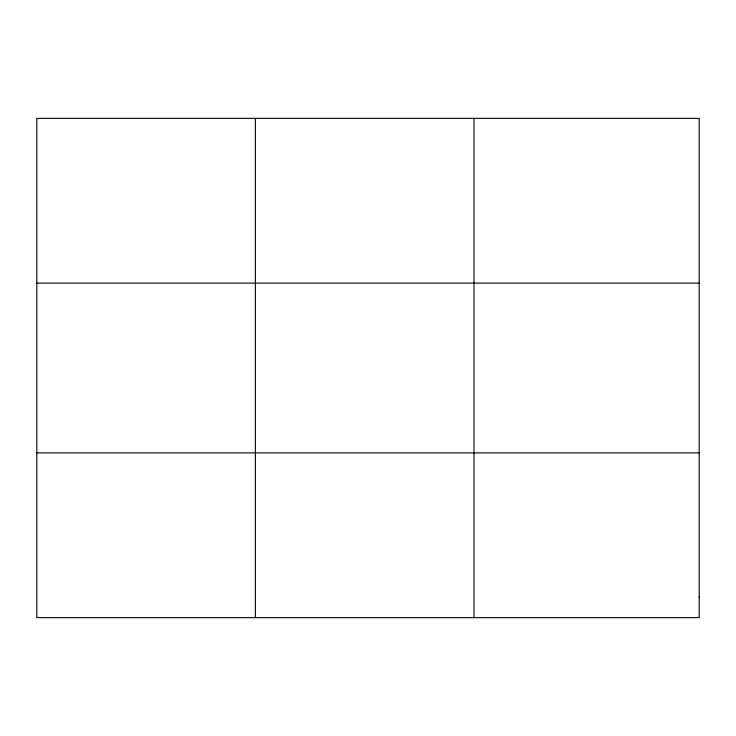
<?xml version="1.0" encoding="UTF-8"?>
<svg xmlns="http://www.w3.org/2000/svg" width="736" height="736" viewBox="0 0 736 736"><rect width="100%" height="100%" fill="white"/><g stroke="black" fill="none" stroke-linecap="round" stroke-linejoin="round"><path stroke-width="1.1" d="M255.392 617.651L255.392 118.349M473.984 617.651L473.984 118.349M36.8 283.121L699.2 283.121M36.8 452.879L699.2 452.879M699.2 597.052L699.2 617.651L36.8 617.651L36.8 118.349L699.2 118.349L699.2 597.052"/></g></svg>
